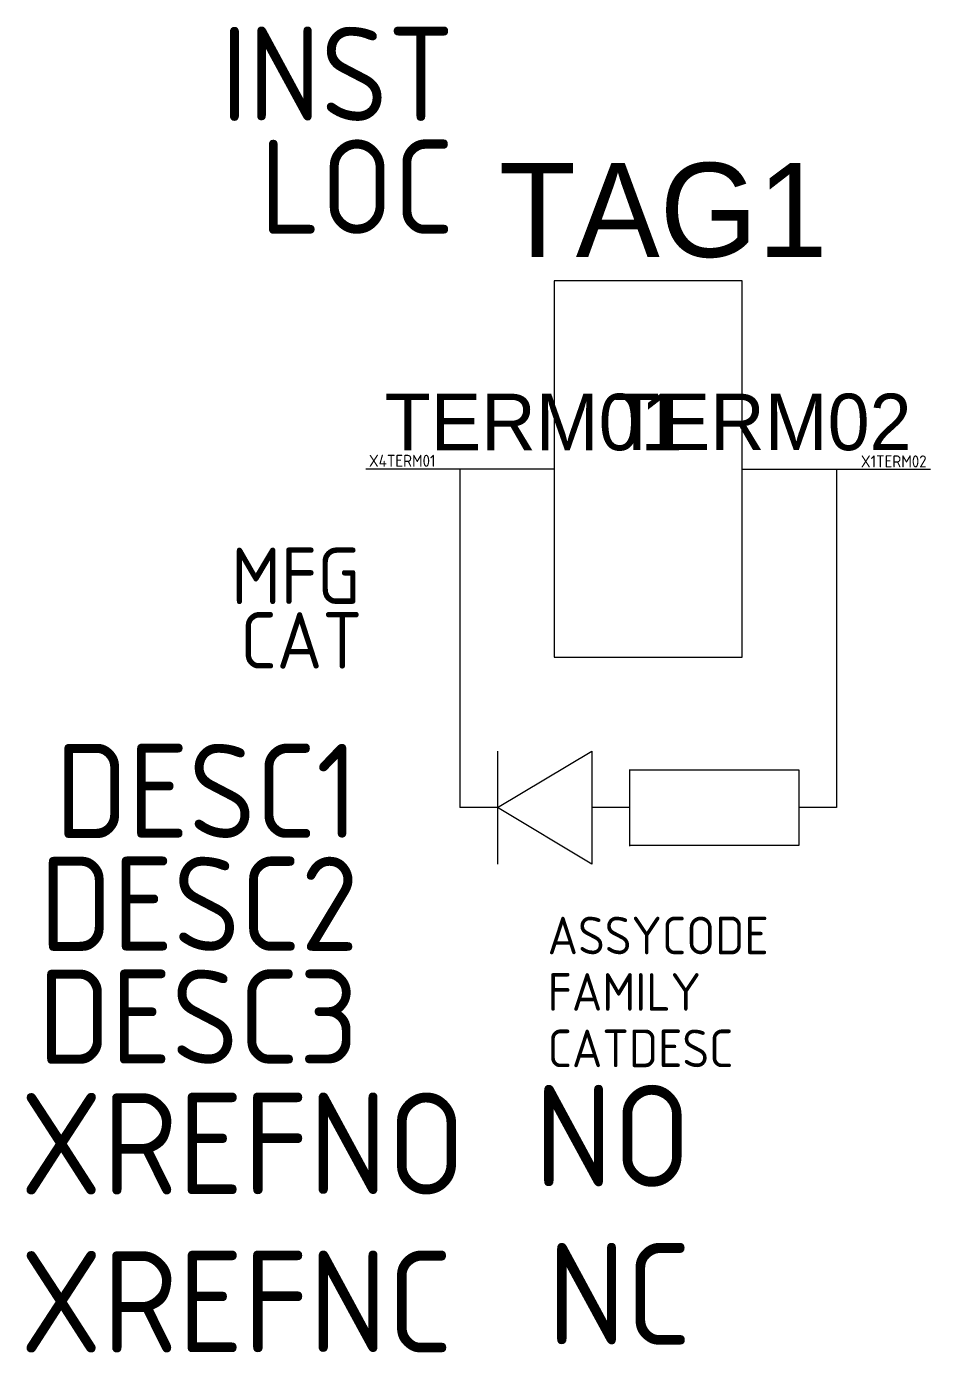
# Model space of a CAD drawing. Extents: x -15 to 9, y -13 to 22.3.
import ezdxf
from ezdxf.enums import TextEntityAlignment as Align

# ---------------------------------------------------------------- set-up
doc = ezdxf.new("R2010")
doc.units = 0
doc.header["$MEASUREMENT"] = 0
doc.styles.add('WD_IEC', font='isocp2.shx', dxfattribs={"width": 0.9, "height": 4})

msp = doc.modelspace()

# ---------------------------------------------------------------- linework, layer by layer
for p, q in [((-1, 10.5), (-6, 10.5)), ((-3.5, 10.5), (-3.5, 1.5)), ((4, 10.5), (9, 10.5)), ((6.5, 10.5), (6.5, 1.5)), ((-2.498, 1.5), (0.002, 3)), ((-2.498, 3), (-2.498, 0)), ((0.002, 3), (0.002, 0)), ((5.513, 2.5), (1, 2.5)), ((1.009, 2.477), (1.009, 0.477)), ((5.513, 0.5), (5.513, 2.5)), ((-2.5, 1.5), (-3.5, 1.5)), ((0.002, 0), (-2.498, 1.5)), ((1, 1.5), (0, 1.5)), ((6.5, 1.5), (5.5, 1.5)), ((1, 0.5), (5.513, 0.5))]:
    msp.add_line(p, q)
msp.add_lwpolyline([(4, 15.5), (-1, 15.5), (-1, 5.5), (4, 5.5)], close=True)

# ---------------------------------------------------------------- texts
at = {"style": 'WD_IEC'}
for tag, text, height, flags, p in [('INST', '', 2.5, 1, (-3.653, 19.751)), ('LOC', '', 2.5, 1, (-3.653, 16.751)), ('X1TERM02', '', 0.32, 1, (8.898, 10.542)), ('MFG', '', 1.5, 9, (-6.147, 6.911)), ('CAT', '', 1.5, 9, (-6.094, 5.196)), ('DESC1', '', 2.5, 1, (-6.194, 0.695)), ('DESC2', '', 2.5, 1, (-6.194, -2.305)), ('DESC3', '', 2.5, 1, (-6.194, -5.305)), ('NO', 'NO', 2.7, 1, (2.648, -8.575)), ('NC', 'NC', 2.7, 1, (2.648, -12.775))]:
    msp.add_attdef(tag, text=text, height=height, dxfattribs=dict(at, flags=flags)).set_placement(p, align=Align.RIGHT)
for tag, p, s, height in [('TAG1', (-2.463, 16.135), 'K', 2.5), ('TERM01', (-5.497, 11), '13', 1.5)]:
    msp.add_attdef(tag, p, s, height=height)
msp.add_attdef('TERM02', text='14', height=1.5).set_placement((8.499, 11.001), align=Align.RIGHT)
at = {"style": 'WD_IEC', "flags": 1}
for tag, p, s, height in [('X4TERM01', (-5.917, 10.558), '', 0.32), ('ASSYCODE', (-1.17, -2.397), '', 1), ('FAMILY', (-1.17, -3.897), 'CR_ACKO', 1), ('CATDESC', (-1.17, -5.397), '', 1), ('XREFNO', (-15.186, -8.779), '', 2.7), ('XREFNC', (-15.186, -12.979), '', 2.7)]:
    msp.add_attdef(tag, p, s, height=height, dxfattribs=at)

doc.saveas('drawing.dxf')
